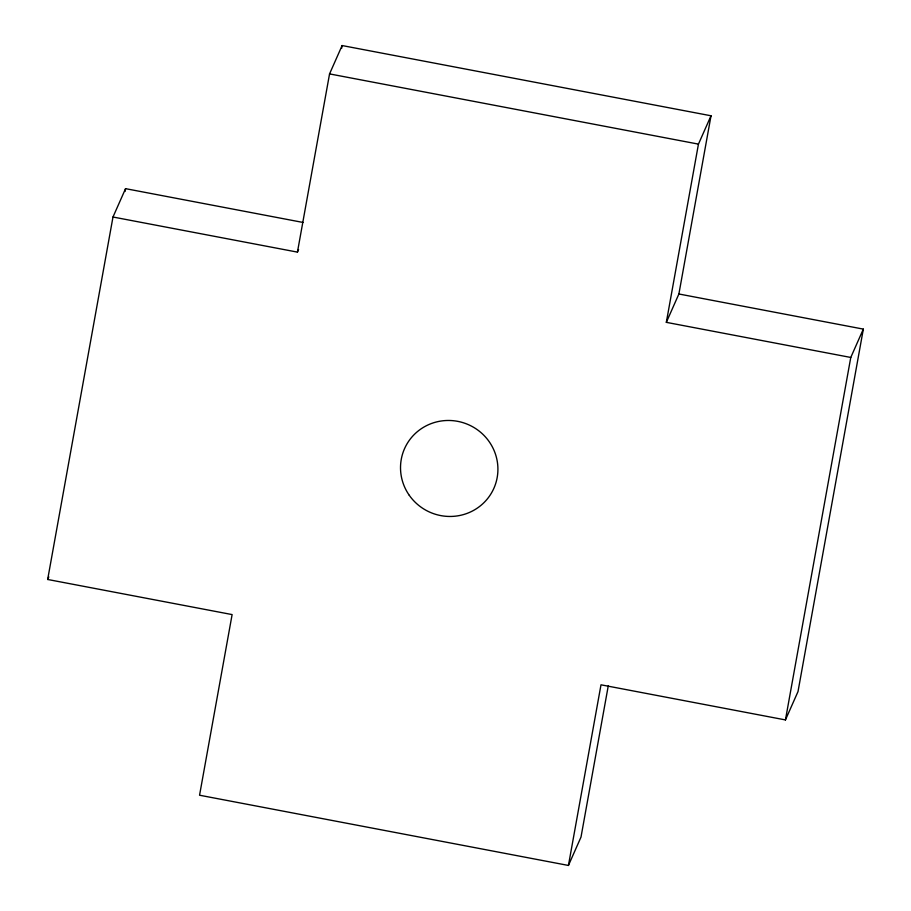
<?xml version="1.0" encoding="UTF-8"?>
<svg xmlns="http://www.w3.org/2000/svg" width="911" height="911" viewBox="0 0 911 911"><rect width="100%" height="100%" fill="white"/><g stroke="black" fill="none" stroke-linecap="round" stroke-linejoin="round"><path stroke-width="1.37" d="M608.263 685.869L581.002 837.095L568.441 865.45L199.555 795.223L232.111 614.583L47.668 579.476L112.987 217.012L125.559 188.657L303.01 222.443M125.046 191.458L125.559 188.657M112.987 217.012L297.441 252.119L329.554 73.905L342.115 45.55L711.013 115.777L678.889 293.991L666.328 322.346L850.772 357.454L863.332 329.11L678.889 293.991M341.614 48.34L342.115 45.55M568.441 865.45L600.998 684.81L785.441 719.918L798.013 691.574L863.332 329.11M666.328 322.346L698.452 144.12L711.013 115.777M785.441 719.918L850.772 357.454M47.668 579.476L48.807 576.902M297.441 252.119L298.58 249.546M329.554 73.905L698.452 144.12M409.301 495.333A48.875 47.828 23.9 0 0 493.341 489.48A48.875 47.828 23.9 0 0 445.012 420.586A48.875 47.828 23.9 0 0 409.301 495.333"/></g></svg>
